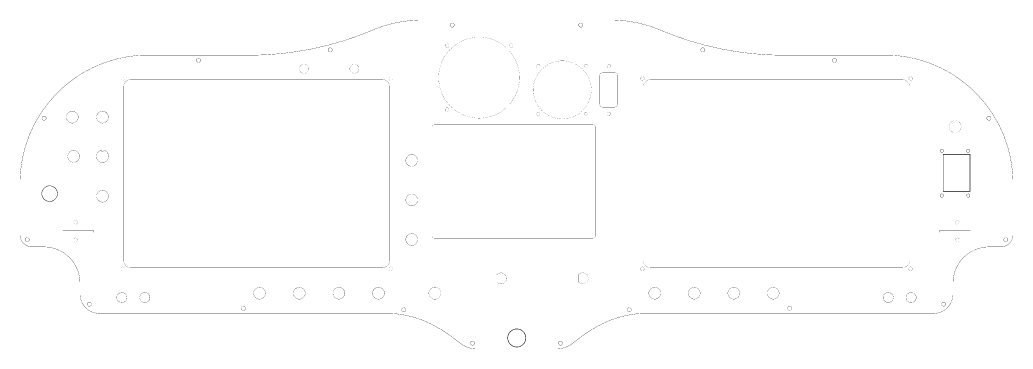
# Model space of a CAD drawing. Extents: x 0 to 38.5, y 0 to 12.7.
import ezdxf

# ---------------------------------------------------------------- set-up
doc = ezdxf.new("R2010")
doc.units = 0
doc.layers.get('0').update_dxf_attribs({"linetype": 'CONTINUOUS'})

msp = doc.modelspace()

# ---------------------------------------------------------------- linework, layer by layer
at = {"color": 0}
for points, const_width in [([(15.5564, 12.7453), (15.4347, 12.7453), (15.07, 12.7208), (14.5897, 12.6477), (14.1193, 12.5267), (13.7741, 12.4063), (13.6623, 12.3586)], 0.009375), ([(22.8993, 12.7453), (15.5564, 12.7453)], 0.009375), ([(24.7933, 12.3586), (24.6815, 12.4063), (24.3362, 12.5267), (23.8658, 12.6477), (23.3856, 12.7208), (23.0208, 12.7453), (22.8993, 12.7453)], 0.009375), ([(8.88346, 11.3829), (9.03717, 11.3829), (9.49838, 11.3984), (10.1106, 11.4448), (10.7189, 11.5219), (11.3222, 11.6293), (11.9193, 11.767), (12.5091, 11.9346), (13.0905, 12.1318), (13.5209, 12.2984), (13.6623, 12.3586)], 0.009375), ([(24.7933, 12.3586), (24.9347, 12.2984), (25.3651, 12.1318), (25.9465, 11.9346), (26.5364, 11.767), (27.1335, 11.6293), (27.7368, 11.5219), (28.3451, 11.4448), (28.9574, 11.3984), (29.4185, 11.3829), (29.5722, 11.3829)], 0.009375), ([(4.69814, 11.3829), (4.57617, 11.3763), (4.21158, 11.3327), (3.74067, 11.2371), (3.28749, 11.0985), (2.85428, 10.9191), (2.44314, 10.7013), (2.05632, 10.4474), (1.69596, 10.1596), (1.36426, 9.84033), (1.06342, 9.49181), (0.795628, 9.11643), (0.563043, 8.71636), (0.367839, 8.29406), (0.212185, 7.85172), (0.098362, 7.39171), (0.028429, 6.91629), (0.004666, 6.54992), (0.004666, 6.42774)], 0.009375), ([(8.88346, 11.3829), (4.69814, 11.3829)], 0.009375), ([(33.7575, 11.3829), (29.5722, 11.3829)], 0.009375), ([(38.451, 6.42774), (38.451, 6.54992), (38.4272, 6.91629), (38.3572, 7.39171), (38.2435, 7.85172), (38.0878, 8.29406), (37.8926, 8.71636), (37.66, 9.11643), (37.3922, 9.49181), (37.0914, 9.84033), (36.7597, 10.1596), (36.3993, 10.4474), (36.0125, 10.7013), (35.6014, 10.9191), (35.1682, 11.0985), (34.715, 11.2371), (34.244, 11.3327), (33.8794, 11.3763), (33.7575, 11.3829)], 0.009375), ([(3.97488, 10.48), (3.97461, 10.48)], 0.010417), ([(14.3607, 10.48), (14.3604, 10.48)], 0.010417), ([(24.1014, 10.48), (24.1011, 10.48)], 0.005208), ([(34.4872, 10.48), (34.4869, 10.48)], 0.005208), ([(0.004666, 6.42774), (0.004666, 4.43956)], 0.009375), ([(38.451, 4.43956), (38.451, 6.42774)], 0.009375), ([(0.004666, 4.43956), (0.004666, 4.41581), (0.014214, 4.3444), (0.041775, 4.25569), (0.085341, 4.17546), (0.143012, 4.10553), (0.212944, 4.04785), (0.293186, 4.00429), (0.38189, 3.97672), (0.453287, 3.96712), (0.477106, 3.96712)], 0.009375), ([(37.9786, 3.96712), (38.0024, 3.96712), (38.0738, 3.97672), (38.1625, 4.00429), (38.2426, 4.04785), (38.3126, 4.10553), (38.3703, 4.17546), (38.4139, 4.25569), (38.4414, 4.3444), (38.451, 4.41581), (38.451, 4.43956)], 0.009375), ([(0.477106, 3.96712), (0.927681, 3.96712)], 0.009375), ([(2.32801, 2.56679), (2.32801, 2.6026), (2.32075, 2.71001), (2.29953, 2.84901), (2.26503, 2.98324), (2.21793, 3.11187), (2.15896, 3.23432), (2.08882, 3.34978), (2.00825, 3.45757), (1.91786, 3.55701), (1.81842, 3.6474), (1.71061, 3.72797), (1.59517, 3.79812), (1.47271, 3.8571), (1.34408, 3.90419), (1.20985, 3.93869), (1.07086, 3.9599), (0.963433, 3.96712), (0.927681, 3.96712)], 0.009375), ([(37.5281, 3.96712), (37.4922, 3.96712), (37.3847, 3.9599), (37.2458, 3.93869), (37.1115, 3.90419), (36.9829, 3.8571), (36.8604, 3.79812), (36.745, 3.72797), (36.6372, 3.6474), (36.5378, 3.55701), (36.4474, 3.45757), (36.3668, 3.34978), (36.2967, 3.23432), (36.2376, 3.11187), (36.1906, 2.98324), (36.1561, 2.84901), (36.1349, 2.71001), (36.1276, 2.6026), (36.1276, 2.56679)], 0.009375), ([(37.5281, 3.96712), (37.9786, 3.96712)], 0.009375), ([(3.97488, 3.12181), (3.97461, 3.12181)], 0.010417), ([(14.3607, 3.12181), (14.3604, 3.12181)], 0.010417), ([(24.1014, 3.12181), (24.1011, 3.12181)], 0.005208), ([(34.4872, 3.12181), (34.4869, 3.12181)], 0.005208), ([(2.32801, 2.56679), (2.32801, 2.14171)], 0.009375), ([(36.1276, 2.14171), (36.1276, 2.56679)], 0.009375), ([(2.32801, 2.14171), (2.32801, 2.10508), (2.3425, 1.99517), (2.38493, 1.85553), (2.45367, 1.72678), (2.52115, 1.63878), (2.5471, 1.61285), (2.57297, 1.58697), (2.66097, 1.51947), (2.78971, 1.45074), (2.92936, 1.40831), (3.03928, 1.39378), (3.07596, 1.39378)], 0.009375), ([(35.3797, 1.39378), (35.4164, 1.39378), (35.5262, 1.40831), (35.666, 1.45074), (35.7946, 1.51947), (35.8826, 1.58697), (35.9086, 1.61285), (35.9344, 1.63878), (36.0019, 1.72678), (36.0707, 1.85553), (36.1131, 1.99517), (36.1276, 2.10508), (36.1276, 2.14171)], 0.009375), ([(3.07596, 1.39378), (14.2282, 1.39378)], 0.009375), ([(14.2282, 1.39378), (14.3157, 1.39378), (14.5782, 1.37733), (14.9261, 1.3272), (15.2729, 1.24213), (15.62, 1.12093), (15.9685, 0.962457), (16.3194, 0.765408), (16.6742, 0.5287), (16.9461, 0.323242), (17.0338, 0.251031)], 0.009375), ([(21.4219, 0.251031), (21.5096, 0.323188), (21.7815, 0.5287), (22.1363, 0.765408), (22.4872, 0.962457), (22.8357, 1.12093), (23.1828, 1.24213), (23.5296, 1.3272), (23.8775, 1.37733), (24.14, 1.39378), (24.2275, 1.39378)], 0.009375), ([(24.2275, 1.39378), (35.3797, 1.39378)], 0.009375), ([(17.0338, 0.251031), (17.0678, 0.223036), (17.1796, 0.150771), (17.3392, 0.077474), (17.509, 0.032552), (17.6413, 0.017253), (17.6853, 0.017253)], 0.009375), ([(17.6853, 0.017253), (20.7704, 0.017253)], 0.009375), ([(20.7704, 0.017253), (20.8144, 0.017253), (20.9467, 0.032552), (21.1165, 0.077474), (21.2761, 0.150771), (21.3879, 0.223036), (21.4219, 0.251031)], 0.009375)]:
    msp.add_lwpolyline(points, dxfattribs=dict(at, const_width=const_width))
for points, const_width in [([(16.8182, 12.5484), (16.8182, 12.5562), (16.8121, 12.5794), (16.7983, 12.6018), (16.7946, 12.6056), (16.7908, 12.6094), (16.7683, 12.6231), (16.7453, 12.6292), (16.7375, 12.6292), (16.7297, 12.6292), (16.7067, 12.6231), (16.6842, 12.6094), (16.6804, 12.6056), (16.6767, 12.6018), (16.6629, 12.5794), (16.6568, 12.5562), (16.6568, 12.5484), (16.6568, 12.5408), (16.6629, 12.5176), (16.6767, 12.4952), (16.6804, 12.4914), (16.6842, 12.4876), (16.7067, 12.4739), (16.7297, 12.4677), (16.7375, 12.4677), (16.7453, 12.4677), (16.7683, 12.4739), (16.7908, 12.4876), (16.7946, 12.4914), (16.7983, 12.4952), (16.8121, 12.5176), (16.8182, 12.5408), (16.8182, 12.5484)], 0.009375), ([(21.7989, 12.5484), (21.7989, 12.5562), (21.7926, 12.5794), (21.779, 12.6018), (21.7753, 12.6056), (21.7714, 12.6094), (21.749, 12.6231), (21.7258, 12.6292), (21.7182, 12.6292), (21.7104, 12.6292), (21.6872, 12.6231), (21.6649, 12.6094), (21.6611, 12.6056), (21.6572, 12.6018), (21.6436, 12.5794), (21.6374, 12.5538), (21.6375, 12.5484), (21.6374, 12.5431), (21.6436, 12.5176), (21.6572, 12.4952), (21.6611, 12.4914), (21.6649, 12.4876), (21.6872, 12.4739), (21.7104, 12.4677), (21.7182, 12.4677), (21.7258, 12.4677), (21.749, 12.4739), (21.7714, 12.4876), (21.7753, 12.4914), (21.779, 12.4952), (21.7926, 12.5176), (21.7989, 12.5408), (21.7989, 12.5484)], 0.009375), ([(19.3442, 10.5142), (19.3442, 10.4742), (19.3361, 10.3542), (19.3122, 10.1988), (19.2737, 10.0489), (19.2211, 9.90506), (19.1553, 9.76828), (19.0768, 9.63926), (18.9867, 9.51878), (18.8857, 9.40761), (18.7746, 9.30664), (18.654, 9.21653), (18.525, 9.13813), (18.3883, 9.07221), (18.2444, 9.01958), (18.0944, 8.98107), (17.9392, 8.95731), (17.8192, 8.94922), (17.7792, 8.94922), (17.739, 8.94922), (17.619, 8.95731), (17.4638, 8.98107), (17.3137, 9.01958), (17.1699, 9.07221), (17.0332, 9.13813), (16.9042, 9.21653), (16.7836, 9.30664), (16.6725, 9.40761), (16.5715, 9.51878), (16.4814, 9.63926), (16.4031, 9.76828), (16.3371, 9.90506), (16.2844, 10.0489), (16.246, 10.1988), (16.2222, 10.3542), (16.2142, 10.4742), (16.2142, 10.5142), (16.2142, 10.5543), (16.2222, 10.6743), (16.246, 10.8296), (16.2844, 10.9796), (16.3371, 11.1234), (16.4031, 11.2602), (16.4814, 11.3892), (16.5715, 11.5097), (16.6725, 11.6209), (16.7836, 11.7218), (16.9042, 11.812), (17.0332, 11.8903), (17.1699, 11.9563), (17.3137, 12.0089), (17.4638, 12.0474), (17.619, 12.0712), (17.739, 12.0792), (17.7792, 12.0792), (17.8192, 12.0792), (17.9392, 12.0712), (18.0944, 12.0474), (18.2444, 12.0089), (18.3883, 11.9563), (18.525, 11.8903), (18.654, 11.812), (18.7746, 11.7218), (18.8857, 11.6209), (18.9867, 11.5097), (19.0768, 11.3892), (19.1553, 11.2602), (19.2211, 11.1234), (19.2737, 10.9796), (19.3122, 10.8296), (19.3361, 10.6743), (19.3442, 10.5543), (19.3442, 10.5142)], 0.003937), ([(12.0938, 11.5879), (12.0938, 11.5933), (12.0877, 11.6188), (12.0739, 11.6412), (12.0702, 11.645), (12.0664, 11.6488), (12.044, 11.6625), (12.0208, 11.6687), (12.0131, 11.6687), (12.0054, 11.6687), (11.9822, 11.6625), (11.9598, 11.6488), (11.9561, 11.645), (11.9523, 11.6412), (11.9385, 11.6188), (11.9324, 11.5957), (11.9324, 11.5879), (11.9324, 11.5802), (11.9385, 11.557), (11.9523, 11.5346), (11.9561, 11.5308), (11.9598, 11.527), (11.9822, 11.5133), (12.0054, 11.5071), (12.0131, 11.5071), (12.0208, 11.5071), (12.044, 11.5133), (12.0664, 11.527), (12.0702, 11.5308), (12.0739, 11.5346), (12.0877, 11.557), (12.0938, 11.5826), (12.0938, 11.5879)], 0.009375), ([(16.614, 11.7543), (16.614, 11.747), (16.6082, 11.7252), (16.5921, 11.7013), (16.5682, 11.6852), (16.5464, 11.6793), (16.5392, 11.6793), (16.5318, 11.6793), (16.5099, 11.6852), (16.4861, 11.7013), (16.47, 11.7252), (16.4642, 11.747), (16.4642, 11.7543), (16.4642, 11.7616), (16.47, 11.7835), (16.4861, 11.8073), (16.5099, 11.8234), (16.5318, 11.8293), (16.5392, 11.8293), (16.5464, 11.8293), (16.5682, 11.8234), (16.5921, 11.8073), (16.6082, 11.7835), (16.614, 11.7616), (16.614, 11.7543)], 0.003937), ([(19.094, 11.7542), (19.094, 11.747), (19.0882, 11.7251), (19.0721, 11.7013), (19.0482, 11.6852), (19.0264, 11.6793), (19.0192, 11.6793), (19.0118, 11.6793), (18.9899, 11.6852), (18.966, 11.7013), (18.95, 11.7251), (18.9442, 11.747), (18.9442, 11.7542), (18.9442, 11.7616), (18.95, 11.7834), (18.966, 11.8073), (18.9899, 11.8233), (19.0118, 11.8292), (19.0192, 11.8292), (19.0264, 11.8292), (19.0482, 11.8233), (19.0721, 11.8073), (19.0882, 11.7834), (19.094, 11.7616), (19.094, 11.7542)], 0.003937), ([(26.5233, 11.5879), (26.5233, 11.5957), (26.5171, 11.6188), (26.5035, 11.6412), (26.4997, 11.645), (26.4958, 11.6488), (26.4735, 11.6625), (26.4503, 11.6687), (26.4425, 11.6687), (26.4347, 11.6687), (26.4117, 11.6625), (26.3892, 11.6488), (26.3854, 11.645), (26.3817, 11.6412), (26.3679, 11.6188), (26.3618, 11.5957), (26.3618, 11.5879), (26.3618, 11.5802), (26.3679, 11.557), (26.3817, 11.5346), (26.3854, 11.5308), (26.3892, 11.527), (26.4117, 11.5133), (26.4347, 11.5071), (26.4425, 11.5071), (26.4503, 11.5071), (26.4735, 11.5133), (26.4958, 11.527), (26.4997, 11.5308), (26.5035, 11.5346), (26.5171, 11.557), (26.5233, 11.5802), (26.5233, 11.5879)], 0.009375), ([(6.99567, 11.186), (6.99567, 11.1938), (6.98947, 11.217), (6.97575, 11.2394), (6.972, 11.2431), (6.96821, 11.2469), (6.94581, 11.2606), (6.92264, 11.2668), (6.91493, 11.2668), (6.90717, 11.2668), (6.884, 11.2606), (6.8616, 11.2469), (6.85786, 11.2431), (6.85406, 11.2394), (6.84033, 11.217), (6.83425, 11.1938), (6.83425, 11.186), (6.83425, 11.1782), (6.84056, 11.1546), (6.85786, 11.129), (6.88351, 11.1117), (6.90707, 11.1053), (6.91493, 11.1053), (6.92275, 11.1053), (6.94635, 11.1117), (6.972, 11.129), (6.98931, 11.1546), (6.99567, 11.1782), (6.99567, 11.186)], 0.009375), ([(22.125, 10.0417), (22.125, 9.98503), (22.1021, 9.815), (22.0365, 9.60379), (21.9328, 9.41271), (21.7954, 9.24621), (21.629, 9.10883), (21.4379, 9.0051), (21.2267, 8.93956), (21.0567, 8.91667), (21, 8.91667), (20.9433, 8.91667), (20.7733, 8.93956), (20.5621, 9.0051), (20.371, 9.10883), (20.2044, 9.24621), (20.0671, 9.41271), (19.9633, 9.60379), (19.8978, 9.815), (19.875, 9.98503), (19.875, 10.0417), (19.875, 10.0984), (19.8978, 10.2684), (19.9633, 10.4796), (20.0671, 10.6707), (20.2044, 10.8372), (20.371, 10.9746), (20.5621, 11.0783), (20.7733, 11.1438), (20.9433, 11.1667), (21, 11.1667), (21.0567, 11.1667), (21.2267, 11.1438), (21.4379, 11.0783), (21.629, 10.9746), (21.7954, 10.8372), (21.9328, 10.6707), (22.0365, 10.4796), (22.1021, 10.2684), (22.125, 10.0984), (22.125, 10.0417)], 0.003937), ([(31.6215, 11.186), (31.6215, 11.1939), (31.6151, 11.2174), (31.5978, 11.2431), (31.5722, 11.2604), (31.5486, 11.2668), (31.5407, 11.2668), (31.5329, 11.2668), (31.5093, 11.2604), (31.4836, 11.2431), (31.4663, 11.2174), (31.46, 11.1939), (31.46, 11.186), (31.46, 11.1783), (31.4661, 11.1552), (31.4799, 11.1328), (31.4836, 11.129), (31.4874, 11.1252), (31.5099, 11.1115), (31.5331, 11.1053), (31.5407, 11.1053), (31.5485, 11.1053), (31.5717, 11.1115), (31.594, 11.1252), (31.5978, 11.129), (31.6015, 11.1328), (31.6153, 11.1552), (31.6215, 11.1783), (31.6215, 11.186)], 0.009375), ([(11.1756, 10.8565), (11.1756, 10.8476), (11.172, 10.8208), (11.1617, 10.7875), (11.1453, 10.7574), (11.1237, 10.7312), (11.0975, 10.7096), (11.0674, 10.6933), (11.0341, 10.6829), (11.0074, 10.6793), (10.9985, 10.6793), (10.9895, 10.6793), (10.9627, 10.6829), (10.9295, 10.6933), (10.8994, 10.7096), (10.8732, 10.7312), (10.8515, 10.7574), (10.8352, 10.7875), (10.8249, 10.8208), (10.8213, 10.8476), (10.8213, 10.8565), (10.8213, 10.8655), (10.8249, 10.8922), (10.8352, 10.9255), (10.8515, 10.9556), (10.8732, 10.9818), (10.8994, 11.0034), (10.9295, 11.0198), (10.9627, 11.0301), (10.9895, 11.0336), (10.9985, 11.0336), (11.0074, 11.0336), (11.0341, 11.0301), (11.0674, 11.0198), (11.0975, 11.0034), (11.1237, 10.9818), (11.1453, 10.9556), (11.1617, 10.9255), (11.172, 10.8922), (11.1756, 10.8655), (11.1756, 10.8565)], 0.005208), ([(13.1285, 10.8565), (13.1285, 10.8476), (13.1249, 10.8208), (13.1146, 10.7875), (13.0982, 10.7574), (13.0766, 10.7312), (13.0504, 10.7096), (13.0203, 10.6933), (12.987, 10.6829), (12.9602, 10.6793), (12.9513, 10.6793), (12.9424, 10.6793), (12.9156, 10.6829), (12.8824, 10.6933), (12.8523, 10.7096), (12.8261, 10.7312), (12.8044, 10.7574), (12.7881, 10.7875), (12.7778, 10.8208), (12.7742, 10.8476), (12.7742, 10.8565), (12.7742, 10.8655), (12.7778, 10.8922), (12.7881, 10.9255), (12.8044, 10.9556), (12.8261, 10.9818), (12.8523, 11.0034), (12.8824, 11.0198), (12.9156, 11.0301), (12.9424, 11.0336), (12.9513, 11.0336), (12.9602, 11.0336), (12.987, 11.0301), (13.0203, 11.0198), (13.0504, 11.0034), (13.0766, 10.9818), (13.0982, 10.9556), (13.1146, 10.9255), (13.1249, 10.8922), (13.1285, 10.8655), (13.1285, 10.8565)], 0.005208), ([(20.1347, 10.9689), (20.1347, 10.9622), (20.1293, 10.9421), (20.1146, 10.9201), (20.0926, 10.9053), (20.0724, 10.8998), (20.0657, 10.8998), (20.059, 10.8998), (20.0389, 10.9053), (20.0169, 10.9201), (20.0021, 10.9421), (19.9968, 10.9622), (19.9968, 10.9689), (19.9968, 10.9756), (20.0021, 10.9958), (20.0169, 11.0177), (20.0389, 11.0325), (20.059, 11.0379), (20.0657, 11.0379), (20.0724, 11.0379), (20.0926, 11.0325), (20.1146, 11.0177), (20.1293, 10.9958), (20.1347, 10.9756), (20.1347, 10.9689)], 0.003937), ([(21.9962, 10.9689), (21.9962, 10.9622), (21.9907, 10.9421), (21.976, 10.9201), (21.954, 10.9053), (21.9339, 10.8998), (21.9272, 10.8998), (21.9204, 10.8998), (21.9003, 10.9053), (21.8783, 10.9201), (21.8636, 10.9421), (21.8582, 10.9622), (21.8582, 10.9689), (21.8582, 10.9756), (21.8636, 10.9958), (21.8783, 11.0177), (21.9003, 11.0325), (21.9204, 11.0379), (21.9272, 11.0379), (21.9339, 11.0379), (21.954, 11.0325), (21.976, 11.0177), (21.9907, 10.9958), (21.9962, 10.9756), (21.9962, 10.9689)], 0.003937), ([(22.8675, 10.9689), (22.8675, 10.9622), (22.8621, 10.9421), (22.8472, 10.9201), (22.8253, 10.9053), (22.8051, 10.8998), (22.7985, 10.8998), (22.7917, 10.8998), (22.7715, 10.9053), (22.7496, 10.9201), (22.7349, 10.9421), (22.7294, 10.9622), (22.7294, 10.9689), (22.7294, 10.9756), (22.7349, 10.9958), (22.7496, 11.0177), (22.7715, 11.0325), (22.7917, 11.0379), (22.7985, 11.0379), (22.8051, 11.0379), (22.8253, 11.0325), (22.8472, 11.0177), (22.8621, 10.9958), (22.8675, 10.9756), (22.8675, 10.9689)], 0.005208), ([(4.04839, 10.48), (4.04839, 10.4729), (4.04258, 10.4514), (4.02681, 10.428), (4.00342, 10.4122), (3.98193, 10.4064), (3.97483, 10.4064), (3.96767, 10.4064), (3.94618, 10.4122), (3.92279, 10.428), (3.90701, 10.4514), (3.90126, 10.4729), (3.90126, 10.48), (3.90126, 10.4871), (3.90701, 10.5086), (3.92279, 10.532), (3.94618, 10.5478), (3.96767, 10.5535), (3.97483, 10.5535), (3.98193, 10.5535), (4.00342, 10.5478), (4.02681, 10.532), (4.04258, 10.5086), (4.04839, 10.4871), (4.04839, 10.48)], 0.002465), ([(4.30089, 10.444), (14.0346, 10.444), (14.0629, 10.444), (14.1478, 10.4213), (14.2399, 10.3593), (14.3019, 10.2671), (14.3247, 10.1822), (14.3247, 10.1539), (14.3247, 3.44775), (14.3247, 3.41949), (14.3019, 3.33464), (14.2399, 3.24246), (14.1478, 3.18039), (14.0629, 3.15767), (14.0346, 3.15767), (4.30089, 3.15767), (4.27257, 3.15767), (4.18772, 3.18039), (4.09554, 3.24246), (4.03347, 3.33464), (4.01079, 3.41949), (4.01079, 3.44775), (4.01079, 10.1539), (4.01079, 10.1822), (4.03347, 10.2671), (4.09554, 10.3593), (4.18772, 10.4213), (4.27257, 10.444), (4.30089, 10.444)], 0.005208), ([(14.4342, 10.48), (14.4342, 10.4728), (14.4283, 10.4513), (14.4126, 10.428), (14.3892, 10.4122), (14.3678, 10.4064), (14.3606, 10.4064), (14.3535, 10.4064), (14.3319, 10.4122), (14.3086, 10.428), (14.2928, 10.4513), (14.2871, 10.4728), (14.2871, 10.48), (14.2871, 10.4871), (14.2928, 10.5086), (14.3086, 10.532), (14.3319, 10.5478), (14.3535, 10.5535), (14.3606, 10.5535), (14.3678, 10.5535), (14.3892, 10.5478), (14.4126, 10.532), (14.4283, 10.5086), (14.4342, 10.4871), (14.4342, 10.48)], 0.002465), ([(22.566, 10.7125), (23.0287, 10.7125), (23.0407, 10.7125), (23.0765, 10.703), (23.1154, 10.6768), (23.1417, 10.6379), (23.1513, 10.6021), (23.1513, 10.5901), (23.1513, 9.4974), (23.1513, 9.48551), (23.1417, 9.44971), (23.1154, 9.41081), (23.0765, 9.3846), (23.0407, 9.375), (23.0287, 9.375), (22.566, 9.375), (22.554, 9.375), (22.5183, 9.3846), (22.4794, 9.41081), (22.4532, 9.44971), (22.4436, 9.48551), (22.4436, 9.4974), (22.4436, 10.5901), (22.4436, 10.6021), (22.4532, 10.6379), (22.4794, 10.6768), (22.5183, 10.703), (22.554, 10.7125), (22.566, 10.7125)], 0.005208), ([(24.1749, 10.48), (24.1749, 10.4729), (24.169, 10.4514), (24.1533, 10.428), (24.1299, 10.4122), (24.1083, 10.4064), (24.1013, 10.4064), (24.0942, 10.4064), (24.0726, 10.4122), (24.0493, 10.428), (24.0335, 10.4514), (24.0278, 10.4729), (24.0278, 10.48), (24.0278, 10.4871), (24.0335, 10.5086), (24.0493, 10.532), (24.0726, 10.5478), (24.0942, 10.5535), (24.1013, 10.5535), (24.1083, 10.5535), (24.1299, 10.5478), (24.1533, 10.532), (24.169, 10.5086), (24.1749, 10.4871), (24.1749, 10.48)], 0.005208), ([(24.4274, 10.444), (34.1611, 10.444), (34.1893, 10.444), (34.2742, 10.4213), (34.3664, 10.3593), (34.4285, 10.2671), (34.4511, 10.1822), (34.4511, 10.1539), (34.4511, 3.44775), (34.4511, 3.41949), (34.4285, 3.33464), (34.3664, 3.24246), (34.2742, 3.18039), (34.1893, 3.15767), (34.1611, 3.15767), (24.4274, 3.15767), (24.399, 3.15767), (24.3142, 3.18039), (24.2219, 3.24246), (24.16, 3.33464), (24.1372, 3.41949), (24.1372, 3.44775), (24.1372, 10.1539), (24.1372, 10.1822), (24.16, 10.2671), (24.2219, 10.3593), (24.3142, 10.4213), (24.399, 10.444), (24.4274, 10.444)], 0.005208), ([(34.5607, 10.48), (34.5607, 10.4729), (34.5549, 10.4514), (34.5392, 10.428), (34.5157, 10.4122), (34.4943, 10.4064), (34.4871, 10.4064), (34.48, 10.4064), (34.4585, 10.4122), (34.4351, 10.428), (34.4193, 10.4514), (34.4136, 10.4729), (34.4136, 10.48), (34.4136, 10.4871), (34.4193, 10.5086), (34.4351, 10.532), (34.4585, 10.5478), (34.48, 10.5535), (34.4871, 10.5535), (34.4943, 10.5535), (34.5157, 10.5478), (34.5392, 10.532), (34.5549, 10.5086), (34.5607, 10.4871), (34.5607, 10.48)], 0.005208), ([(16.614, 9.27425), (16.614, 9.26699), (16.6082, 9.24511), (16.5921, 9.22125), (16.5682, 9.20518), (16.5464, 9.19928), (16.5392, 9.19928), (16.5318, 9.19928), (16.5099, 9.20518), (16.4861, 9.22125), (16.47, 9.24511), (16.4642, 9.26699), (16.4642, 9.27425), (16.4642, 9.28157), (16.47, 9.30344), (16.4861, 9.32731), (16.5099, 9.34338), (16.5318, 9.34924), (16.5392, 9.34924), (16.5464, 9.34924), (16.5682, 9.34338), (16.5921, 9.32731), (16.6082, 9.30344), (16.614, 9.28157), (16.614, 9.27425)], 0.003937), ([(1.01899, 8.94553), (1.01899, 8.9534), (1.01264, 8.977), (0.995335, 9.00265), (0.969672, 9.01997), (0.946072, 9.02626), (0.93826, 9.02626), (0.930393, 9.02626), (0.906847, 9.01997), (0.881185, 9.00265), (0.863878, 8.977), (0.857585, 8.9534), (0.857585, 8.94553), (0.857585, 8.93782), (0.863715, 8.91465), (0.877442, 8.89225), (0.881239, 8.88846), (0.884983, 8.88471), (0.907389, 8.87099), (0.930501, 8.86486), (0.93826, 8.86486), (0.945964, 8.86486), (0.969129, 8.87099), (0.991536, 8.88471), (0.995335, 8.88846), (0.999078, 8.89225), (1.0128, 8.91465), (1.01899, 8.93782), (1.01899, 8.94553)], 0.009375), ([(2.26069, 8.98822), (2.26069, 8.96582), (2.24257, 8.8986), (2.19319, 8.82536), (2.11996, 8.77599), (2.05274, 8.75786), (2.03033, 8.75786), (2.00786, 8.75786), (1.94065, 8.77599), (1.8674, 8.82536), (1.81799, 8.8986), (1.79992, 8.96582), (1.79992, 8.98822), (1.79992, 9.01069), (1.81799, 9.0779), (1.8674, 9.15115), (1.94065, 9.20057), (2.00786, 9.21864), (2.03033, 9.21864), (2.05274, 9.21864), (2.11996, 9.20057), (2.19319, 9.15115), (2.24257, 9.0779), (2.26069, 9.01069), (2.26069, 8.98822)], 0.007719), ([(3.43186, 8.98822), (3.43186, 8.96582), (3.41374, 8.8986), (3.36436, 8.82536), (3.29113, 8.77599), (3.2239, 8.75786), (3.2015, 8.75786), (3.17904, 8.75786), (3.11176, 8.77599), (3.03851, 8.82536), (2.98915, 8.8986), (2.97108, 8.96582), (2.97108, 8.98822), (2.97108, 9.01069), (2.98915, 9.0779), (3.03851, 9.15115), (3.11176, 9.20057), (3.17904, 9.21864), (3.2015, 9.21864), (3.2239, 9.21864), (3.29113, 9.20057), (3.36436, 9.15115), (3.41374, 9.0779), (3.43186, 9.01069), (3.43186, 8.98822)], 0.007719), ([(20.1418, 9.11453), (20.1418, 9.10786), (20.1364, 9.08768), (20.1217, 9.06575), (20.0997, 9.05094), (20.0796, 9.04551), (20.0729, 9.04551), (20.0661, 9.04551), (20.046, 9.05094), (20.024, 9.06575), (20.0092, 9.08768), (20.0039, 9.10786), (20.0039, 9.11453), (20.0039, 9.12125), (20.0092, 9.14139), (20.024, 9.16336), (20.046, 9.17811), (20.0661, 9.18354), (20.0729, 9.18354), (20.0796, 9.18354), (20.0997, 9.17811), (20.1217, 9.16336), (20.1364, 9.14139), (20.1418, 9.12125), (20.1418, 9.11453)], 0.003937), ([(21.9962, 9.11453), (21.9962, 9.10786), (21.9907, 9.08768), (21.976, 9.06575), (21.954, 9.05094), (21.9339, 9.04551), (21.9272, 9.04551), (21.9204, 9.04551), (21.9003, 9.05094), (21.8783, 9.06575), (21.8636, 9.08768), (21.8582, 9.10786), (21.8582, 9.11453), (21.8582, 9.12125), (21.8636, 9.14139), (21.8783, 9.16336), (21.9003, 9.17811), (21.9204, 9.18354), (21.9272, 9.18354), (21.9339, 9.18354), (21.954, 9.17811), (21.976, 9.16336), (21.9907, 9.14139), (21.9962, 9.12125), (21.9962, 9.11453)], 0.003937), ([(22.8675, 9.11453), (22.8675, 9.10786), (22.8621, 9.08772), (22.8472, 9.06575), (22.8253, 9.051), (22.8051, 9.04551), (22.7985, 9.04551), (22.7917, 9.04551), (22.7715, 9.051), (22.7496, 9.06575), (22.7349, 9.08772), (22.7294, 9.10786), (22.7294, 9.11453), (22.7294, 9.12125), (22.7349, 9.14144), (22.7496, 9.16336), (22.7715, 9.17817), (22.7917, 9.18354), (22.7985, 9.18354), (22.8051, 9.18354), (22.8253, 9.17817), (22.8472, 9.16336), (22.8621, 9.14144), (22.8675, 9.12125), (22.8675, 9.11453)], 0.005208), ([(36.4464, 8.61882), (36.4464, 8.59586), (36.4278, 8.52692), (36.3771, 8.45182), (36.3021, 8.40121), (36.2331, 8.3826), (36.2101, 8.3826), (36.1871, 8.3826), (36.1182, 8.40121), (36.0431, 8.45182), (35.9925, 8.52692), (35.9739, 8.59586), (35.9739, 8.61882), (35.9739, 8.64182), (35.9925, 8.71078), (36.0431, 8.78586), (36.1182, 8.83649), (36.1871, 8.85504), (36.2101, 8.85504), (36.2331, 8.85504), (36.3021, 8.83649), (36.3771, 8.78586), (36.4278, 8.71078), (36.4464, 8.64182), (36.4464, 8.61882)], 0.003937), ([(37.5981, 8.94553), (37.5981, 8.95329), (37.5919, 8.97646), (37.5782, 8.99886), (37.5744, 9.00261), (37.5707, 9.0064), (37.5483, 9.02012), (37.5251, 9.02626), (37.5174, 9.02626), (37.5097, 9.02626), (37.4865, 9.02012), (37.464, 9.0064), (37.4603, 9.00261), (37.4565, 8.99886), (37.4428, 8.97646), (37.4367, 8.95329), (37.4367, 8.94553), (37.4367, 8.93772), (37.4429, 8.91417), (37.4603, 8.88851), (37.486, 8.87121), (37.5096, 8.86486), (37.5174, 8.86486), (37.5253, 8.86486), (37.5488, 8.87121), (37.5744, 8.88851), (37.5918, 8.91417), (37.5981, 8.93772), (37.5981, 8.94553)], 0.009375), ([(16.0506, 8.70161), (22.1801, 8.70161), (22.1893, 8.70161), (22.2169, 8.69422), (22.2471, 8.67404), (22.2672, 8.64404), (22.2746, 8.61643), (22.2746, 8.60721), (22.2746, 4.38818), (22.2746, 4.37901), (22.2672, 4.35135), (22.2471, 4.32135), (22.2169, 4.30117), (22.1893, 4.29372), (22.1801, 4.29372), (16.0506, 4.29372), (16.0414, 4.29372), (16.0137, 4.30117), (15.9837, 4.32135), (15.9636, 4.35135), (15.9561, 4.37901), (15.9561, 4.38818), (15.9561, 8.60721), (15.9561, 8.61643), (15.9636, 8.64404), (15.9837, 8.67404), (16.0137, 8.69422), (16.0414, 8.70161), (16.0506, 8.70161)], 0.003937), ([(2.31168, 7.46843), (2.31168, 7.44601), (2.29357, 7.37879), (2.24419, 7.30556), (2.17096, 7.25618), (2.10368, 7.23807), (2.08128, 7.23807), (2.05881, 7.23807), (1.9916, 7.25618), (1.91835, 7.30556), (1.86897, 7.37879), (1.85092, 7.44601), (1.85092, 7.46843), (1.85092, 7.49089), (1.86897, 7.55817), (1.91835, 7.6314), (1.9916, 7.68078), (2.05881, 7.69883), (2.08128, 7.69883), (2.10368, 7.69883), (2.17096, 7.68078), (2.24419, 7.6314), (2.29357, 7.55817), (2.31168, 7.49089), (2.31168, 7.46843)], 0.007719), ([(3.17042, 7.70643), (3.14908, 7.70367), (3.08729, 7.67964), (3.02106, 7.62685), (2.97726, 7.55436), (2.96143, 7.48996), (2.96143, 7.46847), (2.96143, 7.44515), (2.98025, 7.37506), (3.03174, 7.29872), (3.10801, 7.24729), (3.17811, 7.2284), (3.2015, 7.2284), (3.22483, 7.2284), (3.29492, 7.24729), (3.37125, 7.29872), (3.42269, 7.37506), (3.44157, 7.44515), (3.44157, 7.46847), (3.44157, 7.48996), (3.42567, 7.55431), (3.38183, 7.62679), (3.31565, 7.67964), (3.25385, 7.70367), (3.23264, 7.70643), (3.23264, 7.66965), (3.17042, 7.66965), (3.17042, 7.70643)], 0.008044), ([(35.7593, 7.68349), (35.7593, 7.67714), (35.7542, 7.6581), (35.7401, 7.63732), (35.7193, 7.62332), (35.7003, 7.61817), (35.6939, 7.61817), (35.6875, 7.61817), (35.6685, 7.62332), (35.6476, 7.63732), (35.6336, 7.6581), (35.6285, 7.67714), (35.6285, 7.68349), (35.6285, 7.68989), (35.6336, 7.70899), (35.6476, 7.72976), (35.6685, 7.74376), (35.6875, 7.74886), (35.6939, 7.74886), (35.7003, 7.74886), (35.7193, 7.74376), (35.7401, 7.72976), (35.7542, 7.70899), (35.7593, 7.68989), (35.7593, 7.68349)], 0.010995), ([(36.7829, 7.68349), (36.7829, 7.67714), (36.7778, 7.6581), (36.7638, 7.63732), (36.7429, 7.62332), (36.7239, 7.61817), (36.7175, 7.61817), (36.7111, 7.61817), (36.6921, 7.62332), (36.6713, 7.63732), (36.6572, 7.6581), (36.6521, 7.67714), (36.6521, 7.68349), (36.6521, 7.68989), (36.6572, 7.70899), (36.6713, 7.72976), (36.6921, 7.74376), (36.7111, 7.74886), (36.7175, 7.74886), (36.7239, 7.74886), (36.7429, 7.74376), (36.7638, 7.72976), (36.7778, 7.70899), (36.7829, 7.68989), (36.7829, 7.68349)], 0.010995), ([(15.4026, 7.31278), (15.4026, 7.29036), (15.3844, 7.22314), (15.3351, 7.1499), (15.2619, 7.10053), (15.1946, 7.08242), (15.1722, 7.08242), (15.1497, 7.08242), (15.0825, 7.10053), (15.0093, 7.1499), (14.9599, 7.22314), (14.9418, 7.29036), (14.9418, 7.31278), (14.9418, 7.33524), (14.9599, 7.4025), (15.0093, 7.47575), (15.0825, 7.52513), (15.1497, 7.54318), (15.1722, 7.54318), (15.1946, 7.54318), (15.2619, 7.52513), (15.3351, 7.47575), (15.3844, 7.4025), (15.4026, 7.33524), (15.4026, 7.31278)], 0.007719), ([(35.7483, 7.54758), (36.7861, 7.54758), (36.7861, 6.11985), (35.7483, 6.11985), (35.7483, 7.54758)], 0.022245), ([(1.45671, 6.02761), (1.45671, 5.99799), (1.43272, 5.90913), (1.36751, 5.81239), (1.27073, 5.74713), (1.18186, 5.72319), (1.15223, 5.72319), (1.12256, 5.72319), (1.03369, 5.74713), (0.936903, 5.81239), (0.87169, 5.90913), (0.847765, 5.99799), (0.847765, 6.02761), (0.847765, 6.05729), (0.87169, 6.14615), (0.936903, 6.24294), (1.03369, 6.30821), (1.12256, 6.33208), (1.15223, 6.33208), (1.18186, 6.33208), (1.27073, 6.30821), (1.36751, 6.24294), (1.43272, 6.14615), (1.45671, 6.05729), (1.45671, 6.02761)], 0.017069), ([(3.43186, 5.92904), (3.43186, 5.90663), (3.41374, 5.83936), (3.36436, 5.76611), (3.29113, 5.71674), (3.2239, 5.69862), (3.2015, 5.69862), (3.17904, 5.69862), (3.11176, 5.71674), (3.03851, 5.76611), (2.98915, 5.83936), (2.97108, 5.90663), (2.97108, 5.92904), (2.97108, 5.9515), (2.98915, 6.01872), (3.03851, 6.09196), (3.11176, 6.14133), (3.17904, 6.1594), (3.2015, 6.1594), (3.2239, 6.1594), (3.29113, 6.14133), (3.36436, 6.09196), (3.41374, 6.01872), (3.43186, 5.9515), (3.43186, 5.92904)], 0.007719), ([(15.4026, 5.78321), (15.4026, 5.76079), (15.3844, 5.69353), (15.3351, 5.62028), (15.2619, 5.5709), (15.1946, 5.55279), (15.1722, 5.55279), (15.1497, 5.55279), (15.0825, 5.5709), (15.0093, 5.62028), (14.9599, 5.69353), (14.9418, 5.76079), (14.9418, 5.78321), (14.9418, 5.80567), (14.9599, 5.87289), (15.0093, 5.94613), (15.0825, 5.9955), (15.1497, 6.01357), (15.1722, 6.01357), (15.1946, 6.01357), (15.2619, 5.9955), (15.3351, 5.94613), (15.3844, 5.87289), (15.4026, 5.80567), (15.4026, 5.78321)], 0.007719), ([(35.7593, 5.95122), (35.7593, 5.94488), (35.7542, 5.92583), (35.7401, 5.90506), (35.7193, 5.891), (35.7003, 5.88585), (35.6939, 5.88585), (35.6875, 5.88585), (35.6685, 5.891), (35.6476, 5.90506), (35.6336, 5.92583), (35.6285, 5.94488), (35.6285, 5.95122), (35.6285, 5.95763), (35.6336, 5.97667), (35.6476, 5.99744), (35.6685, 6.0115), (35.6875, 6.0166), (35.6939, 6.0166), (35.7003, 6.0166), (35.7193, 6.0115), (35.7401, 5.99744), (35.7542, 5.97667), (35.7593, 5.95763), (35.7593, 5.95122)], 0.010995), ([(36.7829, 5.95122), (36.7829, 5.94488), (36.7778, 5.92583), (36.7638, 5.90506), (36.7429, 5.891), (36.7239, 5.88585), (36.7175, 5.88585), (36.7111, 5.88585), (36.6921, 5.891), (36.6713, 5.90506), (36.6572, 5.92583), (36.6521, 5.94488), (36.6521, 5.95122), (36.6521, 5.95763), (36.6572, 5.97667), (36.6713, 5.99744), (36.6921, 6.0115), (36.7111, 6.0166), (36.7175, 6.0166), (36.7239, 6.0166), (36.7429, 6.0115), (36.7638, 5.99744), (36.7778, 5.97667), (36.7829, 5.95763), (36.7829, 5.95122)], 0.010995), ([(1.65869, 4.61626), (2.83876, 4.61626), (2.83876, 4.53228), (1.65869, 4.53228), (1.65869, 4.61626)], 0.003937), ([(2.23008, 4.91222), (2.23008, 4.90489), (2.22412, 4.88282), (2.2079, 4.85878), (2.18392, 4.84261), (2.16183, 4.83664), (2.15451, 4.83664), (2.14714, 4.83664), (2.12506, 4.84261), (2.10101, 4.85878), (2.08485, 4.88282), (2.07894, 4.90489), (2.07894, 4.91222), (2.07894, 4.9196), (2.08485, 4.94168), (2.10101, 4.96565), (2.12506, 4.98188), (2.14714, 4.98779), (2.15451, 4.98779), (2.16183, 4.98779), (2.18392, 4.98188), (2.2079, 4.96565), (2.22412, 4.94168), (2.23008, 4.9196), (2.23008, 4.91222)], 0.003937), ([(35.6169, 4.61632), (36.7969, 4.61632), (36.7969, 4.53228), (35.6169, 4.53228), (35.6169, 4.61632)], 0.003937), ([(36.2256, 4.91222), (36.2256, 4.90489), (36.2315, 4.88282), (36.2476, 4.85883), (36.2717, 4.84261), (36.2937, 4.83664), (36.3011, 4.83664), (36.3085, 4.83664), (36.3306, 4.84261), (36.3546, 4.85883), (36.3708, 4.88282), (36.3768, 4.90489), (36.3768, 4.91222), (36.3768, 4.9196), (36.3708, 4.94168), (36.3546, 4.96565), (36.3306, 4.98188), (36.3085, 4.98779), (36.3011, 4.98779), (36.2937, 4.98779), (36.2717, 4.98188), (36.2476, 4.96565), (36.2315, 4.94168), (36.2256, 4.9196), (36.2256, 4.91222)], 0.003937), ([(0.362956, 4.24474), (0.362956, 4.25261), (0.356608, 4.27615), (0.339301, 4.30181), (0.313639, 4.31912), (0.290093, 4.32542), (0.282281, 4.32542), (0.274414, 4.32542), (0.250814, 4.31912), (0.225151, 4.30181), (0.207844, 4.27615), (0.201551, 4.25261), (0.201551, 4.24474), (0.201551, 4.23703), (0.207682, 4.21386), (0.221408, 4.19146), (0.225206, 4.18767), (0.22895, 4.18392), (0.251357, 4.17019), (0.274522, 4.16401), (0.282281, 4.16401), (0.289985, 4.16401), (0.313097, 4.17019), (0.335504, 4.18392), (0.339301, 4.18767), (0.343044, 4.19146), (0.356771, 4.21386), (0.362956, 4.23703), (0.362956, 4.24474)], 0.009375), ([(2.23079, 4.24126), (2.23079, 4.23394), (2.22483, 4.21186), (2.20861, 4.18788), (2.18457, 4.17165), (2.16249, 4.16569), (2.15517, 4.16569), (2.14779, 4.16569), (2.12571, 4.17165), (2.10172, 4.18788), (2.0855, 4.21186), (2.07958, 4.23394), (2.07958, 4.24126), (2.07958, 4.24864), (2.0855, 4.27072), (2.10172, 4.29476), (2.12571, 4.31099), (2.14779, 4.31689), (2.15517, 4.31689), (2.16249, 4.31689), (2.18457, 4.31099), (2.20861, 4.29476), (2.22483, 4.27072), (2.23079, 4.24864), (2.23079, 4.24126)], 0.003937), ([(15.4026, 4.25358), (15.4026, 4.23118), (15.3844, 4.1639), (15.3351, 4.09065), (15.2619, 4.04129), (15.1946, 4.02317), (15.1722, 4.02317), (15.1497, 4.02317), (15.0825, 4.04129), (15.0093, 4.09065), (14.9599, 4.1639), (14.9418, 4.23118), (14.9418, 4.25358), (14.9418, 4.27604), (14.9599, 4.34326), (15.0093, 4.4165), (15.0825, 4.46588), (15.1497, 4.48394), (15.1722, 4.48394), (15.1946, 4.48394), (15.2619, 4.46588), (15.3351, 4.4165), (15.3844, 4.34326), (15.4026, 4.27604), (15.4026, 4.25358)], 0.007719), ([(36.2249, 4.24126), (36.2249, 4.23394), (36.2308, 4.21186), (36.2471, 4.18788), (36.271, 4.17165), (36.2931, 4.16569), (36.3004, 4.16569), (36.3078, 4.16569), (36.3299, 4.17165), (36.3539, 4.18788), (36.37, 4.21186), (36.376, 4.23394), (36.376, 4.24126), (36.376, 4.24864), (36.37, 4.27072), (36.3539, 4.29476), (36.3299, 4.31099), (36.3078, 4.31689), (36.3004, 4.31689), (36.2931, 4.31689), (36.271, 4.31099), (36.2471, 4.29476), (36.2308, 4.27072), (36.2249, 4.24864), (36.2249, 4.24126)], 0.003937), ([(38.2542, 4.24474), (38.2542, 4.2525), (38.2481, 4.27561), (38.2343, 4.29801), (38.2306, 4.30176), (38.2267, 4.30556), (38.2043, 4.31928), (38.1811, 4.32542), (38.1735, 4.32542), (38.1657, 4.32542), (38.1425, 4.31928), (38.1201, 4.30556), (38.1164, 4.30176), (38.1126, 4.29801), (38.0989, 4.27561), (38.0928, 4.2525), (38.0928, 4.24474), (38.0928, 4.23693), (38.099, 4.21332), (38.1164, 4.18767), (38.1419, 4.17036), (38.1656, 4.16401), (38.1735, 4.16401), (38.1813, 4.16401), (38.2049, 4.17036), (38.2304, 4.18767), (38.2478, 4.21332), (38.2542, 4.23693), (38.2542, 4.24474)], 0.009375), ([(4.04839, 3.12169), (4.04839, 3.11458), (4.04258, 3.0931), (4.02681, 3.06972), (4.00342, 3.05393), (3.98193, 3.04812), (3.97483, 3.04812), (3.96767, 3.04812), (3.94618, 3.05393), (3.92279, 3.06972), (3.90701, 3.0931), (3.90126, 3.11458), (3.90126, 3.12169), (3.90126, 3.12885), (3.90701, 3.15033), (3.92279, 3.17372), (3.94618, 3.18951), (3.96767, 3.19526), (3.97483, 3.19526), (3.98193, 3.19526), (4.00342, 3.18951), (4.02681, 3.17372), (4.04258, 3.15033), (4.04839, 3.12885), (4.04839, 3.12169)], 0.002465), ([(14.4342, 3.12169), (14.4342, 3.11458), (14.4283, 3.0931), (14.4126, 3.06972), (14.3892, 3.05393), (14.3678, 3.04812), (14.3606, 3.04812), (14.3535, 3.04812), (14.3319, 3.05393), (14.3086, 3.06972), (14.2928, 3.0931), (14.2871, 3.11458), (14.2871, 3.12169), (14.2871, 3.12885), (14.2928, 3.15033), (14.3086, 3.17372), (14.3319, 3.18951), (14.3535, 3.19526), (14.3606, 3.19526), (14.3678, 3.19526), (14.3892, 3.18951), (14.4126, 3.17372), (14.4283, 3.15033), (14.4342, 3.12885), (14.4342, 3.12169)], 0.002465), ([(24.1749, 3.12169), (24.1749, 3.11458), (24.169, 3.0931), (24.1533, 3.06972), (24.1299, 3.05393), (24.1083, 3.04812), (24.1013, 3.04812), (24.0942, 3.04812), (24.0726, 3.05393), (24.0493, 3.06972), (24.0335, 3.0931), (24.0278, 3.11458), (24.0278, 3.12169), (24.0278, 3.12885), (24.0335, 3.15033), (24.0493, 3.17372), (24.0726, 3.18951), (24.0942, 3.19526), (24.1013, 3.19526), (24.1083, 3.19526), (24.1299, 3.18951), (24.1533, 3.17372), (24.169, 3.15033), (24.1749, 3.12885), (24.1749, 3.12169)], 0.005208), ([(34.5607, 3.12169), (34.5607, 3.11458), (34.5549, 3.0931), (34.5392, 3.06972), (34.5157, 3.05393), (34.4943, 3.04812), (34.4871, 3.04812), (34.48, 3.04812), (34.4585, 3.05393), (34.4351, 3.06972), (34.4193, 3.0931), (34.4136, 3.11458), (34.4136, 3.12169), (34.4136, 3.12885), (34.4193, 3.15033), (34.4351, 3.17372), (34.4585, 3.18951), (34.48, 3.19526), (34.4871, 3.19526), (34.4943, 3.19526), (34.5157, 3.18951), (34.5392, 3.17372), (34.5549, 3.15033), (34.5607, 3.12885), (34.5607, 3.12169)], 0.005208), ([(18.6276, 2.96272), (18.6157, 2.96272), (18.5803, 2.95742), (18.5357, 2.94194), (18.4957, 2.91715), (18.4692, 2.89296), (18.4618, 2.88374), (18.4618, 2.61382), (18.4692, 2.60465), (18.4957, 2.58046), (18.5357, 2.55561), (18.5803, 2.54021), (18.6157, 2.53483), (18.6276, 2.53483), (18.6383, 2.53483), (18.6707, 2.53922), (18.7108, 2.55165), (18.7472, 2.5714), (18.7789, 2.5975), (18.805, 2.62918), (18.8247, 2.66553), (18.8372, 2.70568), (18.8415, 2.73801), (18.8415, 2.74875), (18.8415, 2.76926), (18.8253, 2.83068), (18.7889, 2.89008), (18.7789, 2.90007), (18.7689, 2.9101), (18.7094, 2.94646), (18.6481, 2.96272), (18.6276, 2.96272)], 0.005208), ([(21.7949, 2.96718), (21.7831, 2.96718), (21.7475, 2.96186), (21.7031, 2.9464), (21.6631, 2.9216), (21.6365, 2.89735), (21.629, 2.88813), (21.629, 2.61822), (21.6365, 2.60906), (21.6631, 2.58485), (21.7031, 2.56006), (21.7475, 2.5446), (21.7831, 2.53928), (21.7949, 2.53928), (21.8057, 2.53928), (21.8381, 2.54368), (21.8782, 2.5561), (21.9146, 2.57585), (21.9463, 2.60194), (21.9724, 2.63363), (21.9921, 2.66997), (22.0044, 2.71012), (22.0089, 2.74246), (22.0089, 2.75319), (22.0089, 2.77371), (21.9925, 2.83512), (21.9562, 2.89447), (21.9463, 2.90451), (21.9363, 2.91456), (21.8768, 2.9509), (21.8154, 2.96718), (21.7949, 2.96718)], 0.005208), ([(9.5101, 2.17632), (9.5101, 2.15392), (9.49197, 2.08664), (9.44254, 2.0134), (9.36931, 1.96403), (9.30208, 1.9459), (9.27968, 1.9459), (9.25722, 1.9459), (9.19, 1.96403), (9.11675, 2.0134), (9.06733, 2.08664), (9.04926, 2.15392), (9.04926, 2.17632), (9.04926, 2.19879), (9.06733, 2.266), (9.11675, 2.33925), (9.19, 2.38861), (9.25722, 2.40668), (9.27968, 2.40668), (9.30208, 2.40668), (9.36931, 2.38861), (9.44254, 2.33925), (9.49197, 2.266), (9.5101, 2.19879), (9.5101, 2.17632)], 0.007719), ([(11.0501, 2.17632), (11.0501, 2.15392), (11.032, 2.08664), (10.9826, 2.0134), (10.9094, 1.96403), (10.8422, 1.9459), (10.8198, 1.9459), (10.7973, 1.9459), (10.7301, 1.96403), (10.6568, 2.0134), (10.6074, 2.08664), (10.5894, 2.15392), (10.5894, 2.17632), (10.5894, 2.19879), (10.6074, 2.266), (10.6568, 2.33925), (10.7301, 2.38861), (10.7973, 2.40668), (10.8198, 2.40668), (10.8422, 2.40668), (10.9094, 2.38861), (10.9826, 2.33925), (11.032, 2.266), (11.0501, 2.19879), (11.0501, 2.17632)], 0.007719), ([(12.5834, 2.17632), (12.5834, 2.15392), (12.5653, 2.08664), (12.5159, 2.0134), (12.4427, 1.96403), (12.3754, 1.9459), (12.353, 1.9459), (12.3306, 1.9459), (12.2633, 1.96403), (12.1901, 2.0134), (12.1407, 2.08664), (12.1226, 2.15392), (12.1226, 2.17632), (12.1226, 2.19879), (12.1407, 2.266), (12.1901, 2.33925), (12.2633, 2.38861), (12.3306, 2.40668), (12.353, 2.40668), (12.3754, 2.40668), (12.4427, 2.38861), (12.5159, 2.33925), (12.5653, 2.266), (12.5834, 2.19879), (12.5834, 2.17632)], 0.007719), ([(14.1157, 2.17632), (14.1157, 2.15392), (14.0975, 2.08664), (14.0482, 2.0134), (13.975, 1.96403), (13.9078, 1.9459), (13.8853, 1.9459), (13.8628, 1.9459), (13.7956, 1.96403), (13.7223, 2.0134), (13.673, 2.08664), (13.6549, 2.15392), (13.6549, 2.17632), (13.6549, 2.19879), (13.673, 2.266), (13.7223, 2.33925), (13.7956, 2.38861), (13.8628, 2.40668), (13.8853, 2.40668), (13.9078, 2.40668), (13.975, 2.38861), (14.0482, 2.33925), (14.0975, 2.266), (14.1157, 2.19879), (14.1157, 2.17632)], 0.007719), ([(16.3039, 2.17692), (16.3039, 2.15414), (16.2854, 2.08572), (16.2353, 2.01124), (16.1607, 1.96099), (16.0924, 1.94254), (16.0696, 1.94254), (16.0467, 1.94254), (15.9783, 1.96099), (15.9037, 2.01124), (15.8536, 2.08572), (15.8351, 2.15414), (15.8351, 2.17692), (15.8351, 2.19976), (15.8536, 2.26818), (15.9037, 2.34267), (15.9783, 2.3929), (16.0467, 2.41129), (16.0696, 2.41129), (16.0924, 2.41129), (16.1607, 2.3929), (16.2353, 2.34267), (16.2854, 2.26818), (16.3039, 2.19976), (16.3039, 2.17692)], 0.005208), ([(24.8111, 2.17632), (24.8111, 2.15392), (24.7929, 2.08664), (24.7436, 2.0134), (24.6704, 1.96403), (24.6032, 1.9459), (24.5807, 1.9459), (24.5583, 1.9459), (24.491, 1.96403), (24.4178, 2.0134), (24.3683, 2.08664), (24.3503, 2.15392), (24.3503, 2.17632), (24.3503, 2.19879), (24.3683, 2.266), (24.4178, 2.33925), (24.491, 2.38861), (24.5583, 2.40668), (24.5807, 2.40668), (24.6032, 2.40668), (24.6704, 2.38861), (24.7436, 2.33925), (24.7929, 2.266), (24.8111, 2.19879), (24.8111, 2.17632)], 0.007719), ([(26.3383, 2.17632), (26.3383, 2.15392), (26.3201, 2.08664), (26.2708, 2.0134), (26.1976, 1.96403), (26.1304, 1.9459), (26.1079, 1.9459), (26.0856, 1.9459), (26.0183, 1.96403), (25.945, 2.0134), (25.8956, 2.08664), (25.8775, 2.15392), (25.8775, 2.17632), (25.8775, 2.19879), (25.8956, 2.266), (25.945, 2.33925), (26.0183, 2.38861), (26.0856, 2.40668), (26.1079, 2.40668), (26.1304, 2.40668), (26.1976, 2.38861), (26.2708, 2.33925), (26.3201, 2.266), (26.3383, 2.19879), (26.3383, 2.17632)], 0.007719), ([(27.8714, 2.17632), (27.8714, 2.15392), (27.8532, 2.08664), (27.8039, 2.0134), (27.7307, 1.96403), (27.6633, 1.9459), (27.641, 1.9459), (27.6185, 1.9459), (27.5512, 1.96403), (27.4781, 2.0134), (27.4286, 2.08664), (27.4106, 2.15392), (27.4106, 2.17632), (27.4106, 2.19879), (27.4286, 2.266), (27.4781, 2.33925), (27.5512, 2.38861), (27.6185, 2.40668), (27.641, 2.40668), (27.6633, 2.40668), (27.7307, 2.38861), (27.8039, 2.33925), (27.8532, 2.266), (27.8714, 2.19879), (27.8714, 2.17632)], 0.007719), ([(29.3974, 2.17632), (29.3974, 2.15392), (29.3793, 2.08664), (29.3299, 2.0134), (29.2567, 1.96403), (29.1894, 1.9459), (29.1669, 1.9459), (29.1446, 1.9459), (29.0774, 1.96403), (29.004, 2.0134), (28.9547, 2.08664), (28.9367, 2.15392), (28.9367, 2.17632), (28.9367, 2.19879), (28.9547, 2.266), (29.004, 2.33925), (29.0774, 2.38861), (29.1446, 2.40668), (29.1669, 2.40668), (29.1894, 2.40668), (29.2567, 2.38861), (29.3299, 2.33925), (29.3793, 2.266), (29.3974, 2.19879), (29.3974, 2.17632)], 0.007719), ([(4.14681, 2.0096), (4.14681, 1.99989), (4.14274, 1.97076), (4.13124, 1.93457), (4.11296, 1.90181), (4.08882, 1.87326), (4.05946, 1.84972), (4.02582, 1.83192), (3.98867, 1.82069), (3.95871, 1.81674), (3.94879, 1.81674), (3.93881, 1.81674), (3.90886, 1.82069), (3.87169, 1.83192), (3.83806, 1.84972), (3.80875, 1.87326), (3.78456, 1.90181), (3.76628, 1.93457), (3.75478, 1.97076), (3.75076, 1.99989), (3.75076, 2.0096), (3.75076, 2.01938), (3.75478, 2.0485), (3.76628, 2.08475), (3.78456, 2.11751), (3.80875, 2.14606), (3.83806, 2.1696), (3.87169, 2.18739), (3.90886, 2.19862), (3.93881, 2.20253), (3.94879, 2.20253), (3.95871, 2.20253), (3.98867, 2.19862), (4.02582, 2.18739), (4.05946, 2.1696), (4.08882, 2.14606), (4.11296, 2.11751), (4.13124, 2.08475), (4.14274, 2.0485), (4.14681, 2.01938), (4.14681, 2.0096)], 0.007924), ([(5.03331, 2.0096), (5.03331, 1.99989), (5.02924, 1.97076), (5.01774, 1.93457), (4.99946, 1.90181), (4.97532, 1.87326), (4.94596, 1.84972), (4.91233, 1.83192), (4.87517, 1.82069), (4.84521, 1.81674), (4.83529, 1.81674), (4.82531, 1.81674), (4.79536, 1.82069), (4.75819, 1.83192), (4.72456, 1.84972), (4.69526, 1.87326), (4.67106, 1.90181), (4.65278, 1.93457), (4.64128, 1.97076), (4.63726, 1.99989), (4.63726, 2.0096), (4.63726, 2.01938), (4.64128, 2.0485), (4.65278, 2.08475), (4.67106, 2.11751), (4.69526, 2.14606), (4.72456, 2.1696), (4.75819, 2.18739), (4.79536, 2.19862), (4.82531, 2.20253), (4.83529, 2.20253), (4.84521, 2.20253), (4.87517, 2.19862), (4.91233, 2.18739), (4.94596, 2.1696), (4.97532, 2.14606), (4.99946, 2.11751), (5.01774, 2.08475), (5.02924, 2.0485), (5.03331, 2.01938), (5.03331, 2.0096)], 0.007924), ([(33.816, 2.009), (33.816, 1.99929), (33.8119, 1.97017), (33.8004, 1.93392), (33.7821, 1.90115), (33.7579, 1.87261), (33.7286, 1.84907), (33.695, 1.83128), (33.6578, 1.82004), (33.6279, 1.81608), (33.6179, 1.81608), (33.6079, 1.81608), (33.5781, 1.82004), (33.5408, 1.83128), (33.5072, 1.84907), (33.4779, 1.87261), (33.4537, 1.90115), (33.4354, 1.93392), (33.4239, 1.97017), (33.4199, 1.99929), (33.4199, 2.009), (33.4199, 2.01878), (33.4239, 2.0479), (33.4354, 2.08415), (33.4537, 2.11692), (33.4779, 2.14546), (33.5072, 2.169), (33.5408, 2.18679), (33.5781, 2.19803), (33.6079, 2.20193), (33.6179, 2.20193), (33.6279, 2.20193), (33.6578, 2.19803), (33.695, 2.18679), (33.7286, 2.169), (33.7579, 2.14546), (33.7821, 2.11692), (33.8004, 2.08415), (33.8119, 2.0479), (33.816, 2.01878), (33.816, 2.009)], 0.007924), ([(34.7025, 2.009), (34.7025, 1.99929), (34.6985, 1.97017), (34.6869, 1.93392), (34.6686, 1.90115), (34.6444, 1.87261), (34.6151, 1.84907), (34.5815, 1.83128), (34.5443, 1.82004), (34.5144, 1.81608), (34.5044, 1.81608), (34.4944, 1.81608), (34.4646, 1.82004), (34.4274, 1.83128), (34.3938, 1.84907), (34.3644, 1.87261), (34.3403, 1.90115), (34.3219, 1.93392), (34.3104, 1.97017), (34.3064, 1.99929), (34.3064, 2.009), (34.3064, 2.01878), (34.3104, 2.0479), (34.3219, 2.08415), (34.3403, 2.11692), (34.3644, 2.14546), (34.3938, 2.169), (34.4274, 2.18679), (34.4646, 2.19803), (34.4944, 2.20193), (34.5044, 2.20193), (34.5144, 2.20193), (34.5443, 2.19803), (34.5815, 2.18679), (34.6151, 2.169), (34.6444, 2.14546), (34.6686, 2.11692), (34.6869, 2.08415), (34.6985, 2.0479), (34.7025, 2.01878), (34.7025, 2.009)], 0.007924), ([(2.76699, 1.75206), (2.76699, 1.75982), (2.76079, 1.78299), (2.74713, 1.80539), (2.74337, 1.80914), (2.73958, 1.81293), (2.71718, 1.82667), (2.69401, 1.83274), (2.68631, 1.83274), (2.67854, 1.83274), (2.65539, 1.82667), (2.63297, 1.81293), (2.62924, 1.80914), (2.62543, 1.80539), (2.61171, 1.78299), (2.60558, 1.75982), (2.60558, 1.75206), (2.60558, 1.74425), (2.61187, 1.72065), (2.62918, 1.69499), (2.65483, 1.67768), (2.67844, 1.67133), (2.68631, 1.67133), (2.69413, 1.67133), (2.71767, 1.67768), (2.74333, 1.69499), (2.76064, 1.72065), (2.76699, 1.74425), (2.76699, 1.75206)], 0.009375), ([(8.73281, 1.59065), (8.73281, 1.59853), (8.72646, 1.62207), (8.70915, 1.64774), (8.68349, 1.66504), (8.65989, 1.67133), (8.65207, 1.67133), (8.64421, 1.67133), (8.62067, 1.66504), (8.595, 1.64774), (8.57769, 1.62207), (8.5714, 1.59853), (8.5714, 1.59065), (8.5714, 1.58296), (8.57747, 1.55979), (8.59119, 1.53738), (8.595, 1.53358), (8.59874, 1.52983), (8.62115, 1.51611), (8.64432, 1.50993), (8.65207, 1.50993), (8.65978, 1.50993), (8.68294, 1.51611), (8.70535, 1.52983), (8.70915, 1.53358), (8.71289, 1.53738), (8.72661, 1.55979), (8.73281, 1.58296), (8.73281, 1.59065)], 0.009375), ([(14.9389, 1.53489), (14.9389, 1.54264), (14.9328, 1.56581), (14.919, 1.58822), (14.9153, 1.59201), (14.9115, 1.59581), (14.889, 1.60954), (14.8658, 1.61567), (14.8582, 1.61567), (14.8504, 1.61567), (14.8272, 1.60954), (14.8049, 1.59581), (14.8011, 1.59201), (14.7972, 1.58822), (14.7835, 1.56581), (14.7774, 1.54025), (14.7775, 1.53489), (14.7774, 1.52957), (14.7835, 1.50401), (14.7972, 1.48156), (14.8011, 1.47775), (14.8049, 1.47401), (14.8272, 1.46029), (14.8504, 1.4541), (14.8582, 1.4541), (14.8658, 1.4541), (14.889, 1.46029), (14.9115, 1.47401), (14.9153, 1.47775), (14.919, 1.48156), (14.9328, 1.50401), (14.9389, 1.52718), (14.9389, 1.53489)], 0.009375), ([(23.6783, 1.53489), (23.6783, 1.54264), (23.6721, 1.56581), (23.6583, 1.58822), (23.6546, 1.59201), (23.6508, 1.59581), (23.6285, 1.60954), (23.6053, 1.61567), (23.5975, 1.61567), (23.5897, 1.61567), (23.5667, 1.60954), (23.5442, 1.59581), (23.5404, 1.59201), (23.5367, 1.58822), (23.5229, 1.56581), (23.5168, 1.54264), (23.5168, 1.53489), (23.5168, 1.52718), (23.5229, 1.50401), (23.5367, 1.48156), (23.5404, 1.47775), (23.5442, 1.47401), (23.5667, 1.46029), (23.5897, 1.4541), (23.5975, 1.4541), (23.6053, 1.4541), (23.6285, 1.46029), (23.6508, 1.47401), (23.6546, 1.47775), (23.6583, 1.48156), (23.6721, 1.50401), (23.6783, 1.52718), (23.6783, 1.53489)], 0.009375), ([(29.8843, 1.59065), (29.8843, 1.59842), (29.8782, 1.62158), (29.8644, 1.64399), (29.8607, 1.64774), (29.8569, 1.65153), (29.8344, 1.66525), (29.8112, 1.67133), (29.8036, 1.67133), (29.7958, 1.67133), (29.7726, 1.66525), (29.7503, 1.65153), (29.7465, 1.64774), (29.7428, 1.64399), (29.729, 1.62158), (29.7229, 1.59842), (29.7229, 1.59065), (29.7229, 1.58285), (29.7292, 1.55925), (29.7465, 1.53358), (29.7721, 1.51628), (29.7957, 1.50993), (29.8036, 1.50993), (29.8114, 1.50993), (29.835, 1.51628), (29.8606, 1.53358), (29.8779, 1.55925), (29.8843, 1.58285), (29.8843, 1.59065)], 0.009375), ([(35.8501, 1.75206), (35.8501, 1.75982), (35.844, 1.78299), (35.8303, 1.80539), (35.8265, 1.80914), (35.8226, 1.81293), (35.8003, 1.82667), (35.7771, 1.83274), (35.7694, 1.83274), (35.7617, 1.83274), (35.7385, 1.82667), (35.7161, 1.81293), (35.7124, 1.80914), (35.7086, 1.80539), (35.6949, 1.78299), (35.6888, 1.75982), (35.6888, 1.75206), (35.6888, 1.74425), (35.695, 1.72065), (35.7124, 1.69499), (35.7379, 1.67768), (35.7615, 1.67133), (35.7694, 1.67133), (35.7772, 1.67133), (35.8008, 1.67768), (35.8264, 1.69499), (35.8438, 1.72065), (35.8501, 1.74425), (35.8501, 1.75206)], 0.009375), ([(19.5886, 0.443143), (19.5886, 0.42551), (19.5814, 0.372558), (19.561, 0.306803), (19.5287, 0.247288), (19.486, 0.195475), (19.434, 0.152669), (19.3746, 0.120388), (19.3087, 0.099989), (19.2558, 0.092828), (19.2382, 0.092828), (19.2206, 0.092828), (19.1676, 0.099989), (19.1018, 0.120388), (19.0424, 0.152669), (18.9906, 0.195475), (18.9476, 0.247288), (18.9154, 0.306803), (18.895, 0.372558), (18.8879, 0.42551), (18.8879, 0.443143), (18.8879, 0.460829), (18.895, 0.513781), (18.9154, 0.579536), (18.9476, 0.639051), (18.9906, 0.690918), (19.0424, 0.733724), (19.1018, 0.766004), (19.1676, 0.786404), (19.2206, 0.793511), (19.2382, 0.793511), (19.2558, 0.793511), (19.3087, 0.786404), (19.3746, 0.766004), (19.434, 0.733724), (19.486, 0.690918), (19.5287, 0.639051), (19.561, 0.579536), (19.5814, 0.513781), (19.5886, 0.460829), (19.5886, 0.443143)], 0.020833), ([(17.6029, 0.244413), (17.6029, 0.252171), (17.5968, 0.275336), (17.5831, 0.297743), (17.5793, 0.301486), (17.5756, 0.305285), (17.5531, 0.319011), (17.53, 0.325142), (17.5222, 0.325142), (17.5144, 0.325142), (17.4914, 0.319011), (17.469, 0.305285), (17.4653, 0.301486), (17.4614, 0.297743), (17.4476, 0.275336), (17.4415, 0.252171), (17.4415, 0.244413), (17.4415, 0.236708), (17.4476, 0.213542), (17.4614, 0.191135), (17.4653, 0.187338), (17.469, 0.183594), (17.4914, 0.169868), (17.5144, 0.163737), (17.5222, 0.163737), (17.53, 0.163737), (17.5531, 0.169868), (17.5756, 0.183594), (17.5793, 0.187338), (17.5831, 0.191135), (17.5968, 0.213542), (17.6029, 0.236708), (17.6029, 0.244413)], 0.009375), ([(21.0142, 0.244413), (21.0142, 0.252279), (21.0078, 0.275879), (20.9904, 0.30154), (20.9647, 0.318847), (20.9413, 0.325142), (20.9335, 0.325142), (20.9256, 0.325142), (20.9019, 0.318847), (20.8762, 0.30154), (20.859, 0.275879), (20.8526, 0.252279), (20.8526, 0.244413), (20.8526, 0.236708), (20.8589, 0.213542), (20.8725, 0.191135), (20.8764, 0.187338), (20.8801, 0.183594), (20.9025, 0.169868), (20.9257, 0.163737), (20.9335, 0.163737), (20.9411, 0.163737), (20.9643, 0.169868), (20.9867, 0.183594), (20.9906, 0.187338), (20.9943, 0.191135), (21.0079, 0.213542), (21.0142, 0.236708), (21.0142, 0.244413)], 0.009375)]:
    msp.add_lwpolyline(points, close=True, dxfattribs=dict(at, const_width=const_width))

doc.saveas('drawing.dxf')
